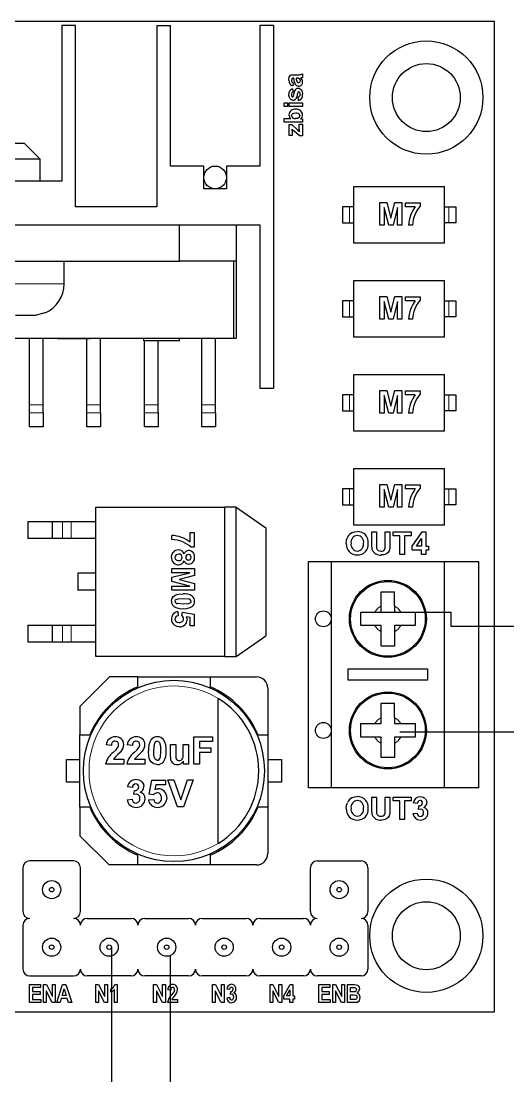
# Model space of a CAD drawing. Header units: millimetres. Extents: x 123.5 to 144.3, y 105.4 to 121.6.
# Drawn here: x 139.568 to 141.289, y 113.625 to 117.35 of the extents above; entities that cross this region are included whole.
import ezdxf

# ---------------------------------------------------------------- set-up
doc = ezdxf.new("R2010")
doc.units = ezdxf.units.MM
doc.linetypes.add('PHANTOM', pattern=[12.7, 6.35, -1.27, 1.27, -1.27, 1.27, -1.27])
doc.layers.add('DESC', color=250, linetype='Continuous')
doc.layers.add('WIRES', color=7, linetype='Continuous')

# ---------------------------------------------------------------- blocks, each defined once
blk = doc.blocks.new('L298N')
at = {"color": 7, "linetype": 'Continuous', "lineweight": 25}
for p, q in [((147.1337, 115.27), (151.4337, 115.27)), ((149.5237, 115.25), (149.5237, 114.564)), ((149.5837, 115.25), (149.5237, 115.25)), ((149.5837, 114.45), (149.5837, 115.25)), ((149.9437, 115.25), (149.9437, 114.45)), ((149.9437, 115.25), (150.0037, 115.25)), ((150.0037, 114.63), (150.0037, 115.25)), ((150.3987, 115.25), (150.3987, 114.63)), ((150.4587, 115.25), (150.3987, 115.25)), ((150.4587, 115.25), (150.4587, 113.65)), ((151.4337, 115.27), (151.4337, 110.895)), ((150.5482, 115.0183), (150.5467, 115.0183)), ((150.552, 115.0034), (150.5482, 115.0183)), ((150.5491, 115.0334), (150.567, 115.0332)), ((150.5582, 115.0183), (150.5613, 115.0183)), ((150.5861, 115.0367), (150.5861, 115.0215)), ((150.5422, 114.9709), (150.5449, 114.9565)), ((150.5458, 114.9978), (150.5433, 114.9839)), ((150.5695, 114.9188), (150.5672, 114.9342)), ((150.5061, 114.8932), (150.5061, 114.9086)), ((150.5061, 114.9086), (150.5203, 114.9086)), ((150.5203, 114.8932), (150.5061, 114.8932)), ((150.5203, 114.9086), (150.5203, 114.8932)), ((150.5281, 114.8932), (150.5281, 114.9086)), ((150.5281, 114.9086), (150.5861, 114.9086)), ((150.5861, 114.8932), (150.5281, 114.8932)), ((150.5861, 114.9086), (150.5861, 114.8932)), ((150.5061, 114.8242), (150.5061, 114.8396)), ((150.5061, 114.8396), (150.5349, 114.8396)), ((150.5861, 114.8242), (150.5061, 114.8242)), ((150.5775, 114.8385), (150.5861, 114.8385)), ((150.5861, 114.8385), (150.5861, 114.8242)), ((150.5281, 114.7649), (150.5281, 114.8128)), ((150.5281, 114.8128), (150.539, 114.8128)), ((150.539, 114.8128), (150.5645, 114.7906)), ((150.5407, 114.7854), (150.5408, 114.7649)), ((150.574, 114.7628), (150.5492, 114.7845)), ((150.5645, 114.7906), (150.5729, 114.7828)), ((150.5726, 114.7907), (150.5726, 114.8145)), ((150.5726, 114.8145), (150.5861, 114.8145)), ((150.5861, 114.8145), (150.5861, 114.7628)), ((149.3587, 114.73), (149.2087, 114.73)), ((149.4287, 114.66), (149.3587, 114.73)), ((150.5408, 114.7649), (150.5281, 114.7649)), ((150.5861, 114.7628), (150.574, 114.7628)), ((149.4287, 114.66), (149.1387, 114.66)), ((149.4287, 114.564), (149.4287, 114.66)), ((150.1512, 114.63), (150.0037, 114.63)), ((150.1512, 114.53), (150.1512, 114.63)), ((150.2512, 114.63), (150.2512, 114.53)), ((150.3987, 114.63), (150.2512, 114.63)), ((149.5237, 114.564), (149.0437, 114.564)), ((150.2512, 114.53), (150.1512, 114.53)), ((150.8137, 114.54), (151.2137, 114.54)), ((150.8137, 114.29), (150.8137, 114.54)), ((151.2137, 114.29), (151.2137, 114.54)), ((149.9437, 114.45), (149.5837, 114.45)), ((150.7637, 114.45), (150.7637, 114.38)), ((150.7937, 114.45), (150.7637, 114.45)), ((150.8137, 114.45), (150.7937, 114.45)), ((150.929, 114.3687), (150.929, 114.4687)), ((150.929, 114.4687), (150.9593, 114.4687)), ((150.9593, 114.4687), (150.9774, 114.4005)), ((150.9774, 114.4005), (150.9951, 114.4687)), ((150.9951, 114.4687), (151.0255, 114.4687)), ((151.0255, 114.4687), (151.0255, 114.3687)), ((151.0414, 114.4674), (151.1069, 114.4674)), ((151.0414, 114.4496), (151.0414, 114.4674)), ((151.085, 114.4496), (151.0414, 114.4496)), ((151.1069, 114.4674), (151.1069, 114.4535)), ((151.2137, 114.45), (151.2337, 114.45)), ((151.2337, 114.45), (151.2637, 114.45)), ((151.2637, 114.45), (151.2637, 114.38)), ((150.9478, 114.4474), (150.9477, 114.3687)), ((150.9675, 114.3687), (150.9478, 114.4474)), ((151.0068, 114.4474), (150.987, 114.3687)), ((151.0068, 114.3687), (151.0068, 114.4474)), ((148.1687, 114.37), (150.3987, 114.37)), ((150.0437, 114.21), (150.0437, 114.37)), ((150.2937, 114.37), (150.2937, 114.21)), ((150.3987, 114.37), (150.3987, 113.65)), ((150.7637, 114.38), (150.7937, 114.38)), ((150.7937, 114.38), (150.8137, 114.38)), ((150.9477, 114.3687), (150.929, 114.3687)), ((150.987, 114.3687), (150.9675, 114.3687)), ((151.0255, 114.3687), (151.0068, 114.3687)), ((151.0733, 114.3687), (151.0548, 114.3687)), ((151.2337, 114.38), (151.2137, 114.38)), ((151.2637, 114.38), (151.2337, 114.38)), ((151.2137, 114.29), (150.8137, 114.29)), ((148.5237, 114.21), (150.0437, 114.21)), ((149.5337, 114.11), (149.5337, 114.21)), ((150.2937, 114.21), (150.0437, 114.21)), ((150.2837, 113.87), (150.2837, 114.21)), ((150.2937, 114.21), (150.2937, 113.87)), ((150.8137, 114.125), (151.2137, 114.125)), ((150.8137, 113.875), (150.8137, 114.125)), ((151.2137, 113.875), (151.2137, 114.125)), ((150.7637, 114.035), (150.7637, 113.965)), ((150.7937, 114.035), (150.7637, 114.035)), ((150.8137, 114.035), (150.7937, 114.035)), ((150.929, 114.0537), (150.9593, 114.0537)), ((150.929, 113.9537), (150.929, 114.0537)), ((150.9478, 114.0324), (150.9477, 113.9537)), ((150.9675, 113.9537), (150.9478, 114.0324)), ((150.9593, 114.0537), (150.9774, 113.9855)), ((150.9774, 113.9855), (150.9951, 114.0537)), ((151.0068, 114.0324), (150.987, 113.9537)), ((150.9951, 114.0537), (151.0255, 114.0537)), ((151.0068, 113.9537), (151.0068, 114.0324)), ((151.0255, 114.0537), (151.0255, 113.9537)), ((151.0414, 114.0346), (151.0414, 114.0524)), ((151.0414, 114.0524), (151.1069, 114.0524)), ((151.085, 114.0346), (151.0414, 114.0346)), ((151.1069, 114.0524), (151.1069, 114.0385)), ((151.2137, 114.035), (151.2337, 114.035)), ((151.2337, 114.035), (151.2637, 114.035)), ((151.2637, 114.035), (151.2637, 113.965)), ((149.388, 113.97), (149.3187, 113.97)), ((150.7637, 113.965), (150.7937, 113.965)), ((150.7937, 113.965), (150.8137, 113.965)), ((150.9477, 113.9537), (150.929, 113.9537)), ((150.987, 113.9537), (150.9675, 113.9537)), ((151.0255, 113.9537), (151.0068, 113.9537)), ((151.0733, 113.9537), (151.0548, 113.9537)), ((151.2337, 113.965), (151.2137, 113.965)), ((151.2637, 113.965), (151.2337, 113.965)), ((148.2837, 113.87), (150.2837, 113.87)), ((149.3576, 113.869), (149.3576, 113.87)), ((149.3621, 113.87), (149.3621, 113.869)), ((149.3807, 113.576), (149.3807, 113.869)), ((149.4407, 113.576), (149.4407, 113.869)), ((149.4702, 113.869), (149.4702, 113.87)), ((149.476, 113.869), (149.476, 113.87)), ((149.5059, 113.87), (149.5059, 113.869)), ((149.5059, 113.869), (149.5411, 113.869)), ((149.5411, 113.869), (149.5411, 113.87)), ((149.5411, 113.869), (149.6151, 113.869)), ((149.6151, 113.869), (149.6151, 113.87)), ((149.6151, 113.869), (149.6487, 113.869)), ((149.6347, 113.576), (149.6347, 113.869)), ((149.6487, 113.869), (149.6487, 113.87)), ((149.6947, 113.576), (149.6947, 113.87)), ((149.8837, 113.87), (149.8837, 113.86)), ((149.8837, 113.86), (150.0437, 113.86)), ((149.8887, 113.576), (149.8887, 113.86)), ((149.9487, 113.576), (149.9487, 113.86)), ((150.0437, 113.86), (150.0437, 113.87)), ((150.1427, 113.576), (150.1427, 113.87)), ((150.2027, 113.576), (150.2027, 113.87)), ((150.2837, 113.87), (150.2937, 113.87)), ((151.2137, 113.875), (150.8137, 113.875)), ((150.8137, 113.46), (150.8137, 113.71)), ((150.8137, 113.71), (151.2137, 113.71)), ((151.2137, 113.46), (151.2137, 113.71)), ((150.3987, 113.65), (150.4587, 113.65)), ((150.7637, 113.62), (150.7637, 113.55)), ((150.7937, 113.62), (150.7637, 113.62)), ((150.8137, 113.62), (150.7937, 113.62)), ((150.929, 113.5387), (150.929, 113.6387)), ((150.929, 113.6387), (150.9593, 113.6387)), ((150.9478, 113.6174), (150.9477, 113.5387)), ((150.9675, 113.5387), (150.9478, 113.6174)), ((150.9593, 113.6387), (150.9774, 113.5705)), ((150.9774, 113.5705), (150.9951, 113.6387)), ((151.0068, 113.6174), (150.987, 113.5387)), ((150.9951, 113.6387), (151.0255, 113.6387)), ((151.0068, 113.5387), (151.0068, 113.6174)), ((151.0255, 113.6387), (151.0255, 113.5387)), ((151.0414, 113.6196), (151.0414, 113.6374)), ((151.0414, 113.6374), (151.1069, 113.6374)), ((151.085, 113.6196), (151.0414, 113.6196)), ((151.1069, 113.6374), (151.1069, 113.6235)), ((151.2137, 113.62), (151.2337, 113.62)), ((151.2337, 113.62), (151.2637, 113.62)), ((151.2637, 113.62), (151.2637, 113.55)), ((149.3807, 113.5405), (149.3807, 113.576)), ((149.4407, 113.5405), (149.4407, 113.576)), ((149.6347, 113.5405), (149.6347, 113.576)), ((149.6947, 113.5405), (149.6947, 113.576)), ((149.8887, 113.5405), (149.8887, 113.576)), ((149.9487, 113.5405), (149.9487, 113.576)), ((150.1427, 113.5405), (150.1427, 113.576)), ((150.2027, 113.5405), (150.2027, 113.576)), ((149.3807, 113.4787), (149.3807, 113.5405)), ((149.4407, 113.5405), (149.4407, 113.4787)), ((149.6347, 113.4787), (149.6347, 113.5405)), ((149.6947, 113.5405), (149.6947, 113.4787)), ((149.8887, 113.4787), (149.8887, 113.5405)), ((149.9487, 113.5405), (149.9487, 113.4787)), ((150.1427, 113.4787), (150.1427, 113.5405)), ((150.2027, 113.5405), (150.2027, 113.4787)), ((150.7637, 113.55), (150.7937, 113.55)), ((150.7937, 113.55), (150.8137, 113.55)), ((150.9477, 113.5387), (150.929, 113.5387)), ((150.987, 113.5387), (150.9675, 113.5387)), ((151.0255, 113.5387), (151.0068, 113.5387)), ((151.0733, 113.5387), (151.0548, 113.5387)), ((151.2337, 113.55), (151.2137, 113.55)), ((151.2637, 113.55), (151.2337, 113.55)), ((149.4407, 113.4787), (149.3807, 113.4787)), ((149.6947, 113.4787), (149.6347, 113.4787)), ((149.9487, 113.4787), (149.8887, 113.4787)), ((150.2027, 113.4787), (150.1427, 113.4787)), ((151.2137, 113.46), (150.8137, 113.46)), ((150.8137, 113.045), (150.8137, 113.295)), ((150.8137, 113.295), (151.2137, 113.295)), ((151.2137, 113.045), (151.2137, 113.295)), ((150.7637, 113.205), (150.7637, 113.135)), ((150.7937, 113.205), (150.7637, 113.205)), ((150.8137, 113.205), (150.7937, 113.205)), ((150.929, 113.2237), (150.9593, 113.2237)), ((150.929, 113.1237), (150.929, 113.2237)), ((150.9478, 113.2024), (150.9477, 113.1237)), ((150.9675, 113.1237), (150.9478, 113.2024)), ((150.9593, 113.2237), (150.9774, 113.1555)), ((150.9774, 113.1555), (150.9951, 113.2237)), ((151.0068, 113.2024), (150.987, 113.1237)), ((150.9951, 113.2237), (151.0255, 113.2237)), ((151.0068, 113.1237), (151.0068, 113.2024)), ((151.0255, 113.2237), (151.0255, 113.1237)), ((151.0414, 113.2224), (151.1069, 113.2224)), ((151.0414, 113.2046), (151.0414, 113.2224)), ((151.085, 113.2046), (151.0414, 113.2046)), ((151.1069, 113.2224), (151.1069, 113.2085)), ((151.2137, 113.205), (151.2337, 113.205)), ((151.2337, 113.205), (151.2637, 113.205)), ((151.2637, 113.205), (151.2637, 113.135)), ((149.6737, 113.125), (150.2437, 113.125)), ((149.6737, 112.465), (149.6737, 113.125)), ((150.2437, 112.465), (150.2437, 113.125)), ((150.2937, 113.125), (150.2437, 113.125)), ((150.2937, 112.465), (150.2937, 113.125)), ((150.2937, 113.125), (150.4251, 113.033)), ((150.7637, 113.135), (150.7937, 113.135)), ((150.7937, 113.135), (150.8137, 113.135)), ((150.9477, 113.1237), (150.929, 113.1237)), ((150.987, 113.1237), (150.9675, 113.1237)), ((151.0255, 113.1237), (151.0068, 113.1237)), ((151.0733, 113.1237), (151.0548, 113.1237)), ((151.2337, 113.135), (151.2137, 113.135)), ((151.2637, 113.135), (151.2337, 113.135)), ((149.3737, 113.0611), (149.3737, 112.9861)), ((149.3737, 113.0611), (149.4803, 113.0611)), ((149.4803, 113.0611), (149.4803, 112.9861)), ((149.4803, 113.0611), (149.5269, 113.0611)), ((149.5269, 113.0611), (149.5644, 113.0611)), ((149.5644, 113.0611), (149.6737, 113.0611)), ((150.0905, 112.9695), (150.0905, 113.0131)), ((150.0905, 113.0131), (150.1084, 113.0131)), ((150.1084, 113.0131), (150.1084, 112.9475)), ((150.4251, 113.033), (150.4251, 112.5571)), ((151.2137, 113.045), (150.8137, 113.045)), ((150.8929, 112.9615), (150.8929, 113.0149)), ((150.8929, 113.0149), (150.9131, 113.0149)), ((150.9131, 113.0149), (150.9131, 112.9607)), ((150.9525, 112.9596), (150.9525, 113.0149)), ((150.9525, 113.0149), (150.9727, 113.0149)), ((150.9727, 113.0149), (150.9727, 112.9624)), ((150.9869, 113.0149), (151.0663, 113.0149)), ((150.9869, 112.998), (150.9869, 113.0149)), ((151.0663, 113.0149), (151.0663, 112.998)), ((151.0718, 112.9517), (151.1151, 113.0153)), ((151.1151, 113.0153), (151.1312, 113.0153)), ((151.1312, 113.0153), (151.1312, 112.9518)), ((149.4803, 112.9861), (149.3737, 112.9861)), ((149.5269, 112.9861), (149.4803, 112.9861)), ((149.5644, 112.9861), (149.5269, 112.9861)), ((149.6737, 112.9861), (149.5644, 112.9861)), ((150.0097, 112.9811), (150.0097, 112.9997)), ((150.8949, 112.9362), (150.8929, 112.9615)), ((151.0165, 112.998), (150.9869, 112.998)), ((151.0165, 112.9149), (151.0165, 112.998)), ((151.0663, 112.998), (151.0367, 112.998)), ((151.0367, 112.998), (151.0367, 112.9149)), ((151.0897, 112.9518), (151.1127, 112.986)), ((151.1127, 112.986), (151.1127, 112.9518)), ((150.1084, 112.9475), (150.0944, 112.9475)), ((151.0367, 112.9149), (151.0165, 112.9149)), ((151.0718, 112.935), (151.0718, 112.9517)), ((151.1127, 112.935), (151.0718, 112.935)), ((151.1127, 112.9518), (151.0897, 112.9518)), ((151.1127, 112.9149), (151.1127, 112.935)), ((151.1312, 112.9149), (151.1127, 112.9149)), ((151.1312, 112.9518), (151.1436, 112.9518)), ((151.1436, 112.935), (151.1312, 112.935)), ((151.1312, 112.935), (151.1312, 112.9149)), ((151.1436, 112.9518), (151.1436, 112.935)), ((150.6137, 111.885), (150.6137, 112.885)), ((150.6137, 112.885), (150.7137, 112.885)), ((150.7137, 112.885), (150.7137, 111.885)), ((150.7137, 112.885), (151.2137, 112.885)), ((151.2137, 112.885), (151.3637, 112.885)), ((151.2137, 111.885), (151.2137, 112.885)), ((151.3637, 112.885), (151.3637, 111.885)), ((149.6737, 112.8325), (149.5937, 112.8325)), ((149.5937, 112.8325), (149.5937, 112.7575)), ((150.0097, 112.835), (150.0097, 112.8537)), ((150.0097, 112.8537), (150.1097, 112.8537)), ((150.0884, 112.8349), (150.0097, 112.835)), ((150.0097, 112.8153), (150.0884, 112.8349)), ((150.1097, 112.8234), (150.0414, 112.8054)), ((150.1097, 112.8537), (150.1097, 112.8234)), ((150.0097, 112.7958), (150.0097, 112.8153)), ((150.0884, 112.7759), (150.0097, 112.7958)), ((150.0097, 112.7573), (150.0097, 112.7759)), ((150.0097, 112.7759), (150.0884, 112.7759)), ((150.0414, 112.8054), (150.1097, 112.7876)), ((150.1097, 112.7876), (150.1097, 112.7573)), ((149.6737, 112.7575), (149.5937, 112.7575)), ((150.1097, 112.7573), (150.0097, 112.7573)), ((150.9337, 112.7513), (150.9937, 112.7513)), ((150.9337, 112.6889), (150.9337, 112.7513)), ((150.9937, 112.6889), (150.9937, 112.7513)), ((150.059, 112.6965), (150.0341, 112.6985)), ((150.059, 112.7214), (150.084, 112.7194)), ((150.9337, 112.6613), (150.9337, 112.6889)), ((150.9937, 112.6889), (150.9937, 112.6613)), ((150.0354, 112.6634), (150.0373, 112.6443)), ((150.0541, 112.6456), (150.0564, 112.6612)), ((150.0564, 112.6612), (150.1084, 112.6513)), ((150.0905, 112.6368), (150.0735, 112.6398)), ((150.0905, 112.6006), (150.0905, 112.6368)), ((150.1084, 112.6513), (150.1084, 112.6006)), ((150.8437, 112.6613), (150.906, 112.6613)), ((150.8437, 112.6013), (150.8437, 112.6613)), ((150.906, 112.6613), (150.9337, 112.6613)), ((150.9937, 112.6613), (151.0214, 112.6613)), ((151.0214, 112.6613), (151.0837, 112.6613)), ((151.0837, 112.6613), (151.0837, 112.6013)), ((149.3737, 112.6039), (149.3737, 112.5289)), ((149.3737, 112.6039), (149.4803, 112.6039)), ((149.4803, 112.6039), (149.4803, 112.5289)), ((149.4803, 112.6039), (149.5269, 112.6039)), ((149.5269, 112.6039), (149.5644, 112.6039)), ((149.5644, 112.6039), (149.6737, 112.6039)), ((150.1084, 112.6006), (150.0905, 112.6006)), ((150.906, 112.6013), (150.8437, 112.6013)), ((150.9337, 112.6013), (150.906, 112.6013)), ((150.9337, 112.5736), (150.9337, 112.6013)), ((150.9937, 112.6013), (150.9937, 112.5736)), ((151.0214, 112.6013), (150.9937, 112.6013)), ((151.0837, 112.6013), (151.0214, 112.6013)), ((150.2937, 112.465), (150.4251, 112.5571)), ((150.9337, 112.5113), (150.9337, 112.5736)), ((150.9937, 112.5736), (150.9937, 112.5113)), ((149.4803, 112.5289), (149.3737, 112.5289)), ((149.5269, 112.5289), (149.4803, 112.5289)), ((149.5644, 112.5289), (149.5269, 112.5289)), ((149.6737, 112.5289), (149.5644, 112.5289)), ((150.9937, 112.5113), (150.9337, 112.5113)), ((150.2437, 112.465), (149.6737, 112.465)), ((150.2437, 112.465), (150.2937, 112.465)), ((150.7887, 112.41), (151.1387, 112.41)), ((150.7887, 112.36), (150.7887, 112.41)), ((151.1387, 112.41), (151.1387, 112.36)), ((149.6037, 112.245), (149.7337, 112.375)), ((149.8587, 112.375), (149.7337, 112.375)), ((149.8587, 112.3317), (149.8587, 112.375)), ((149.8587, 112.375), (150.1787, 112.375)), ((150.1787, 112.375), (150.1787, 112.3317)), ((150.1787, 112.375), (150.3837, 112.375)), ((151.1387, 112.36), (150.7887, 112.36)), ((150.4337, 112.325), (150.4337, 112.1196)), ((150.2137, 111.6397), (150.2137, 112.2803)), ((149.6037, 112.245), (149.6037, 112.1196)), ((150.9337, 112.2588), (150.9937, 112.2588)), ((150.9337, 112.1964), (150.9337, 112.2588)), ((150.9937, 112.1964), (150.9937, 112.2588)), ((150.8437, 112.1688), (150.906, 112.1688)), ((150.8437, 112.1088), (150.8437, 112.1688)), ((150.906, 112.1688), (150.9337, 112.1688)), ((150.9337, 112.1688), (150.9337, 112.1964)), ((150.9937, 112.1964), (150.9937, 112.1688)), ((150.9937, 112.1688), (151.0214, 112.1688)), ((151.0214, 112.1688), (151.0837, 112.1688)), ((151.0837, 112.1688), (151.0837, 112.1088)), ((149.6037, 112.1196), (149.6466, 112.1196)), ((149.6037, 111.7996), (149.6037, 112.1196)), ((149.7427, 112.0726), (149.7197, 112.0749)), ((149.8359, 112.0726), (149.8129, 112.0749)), ((149.9303, 112.0492), (149.9327, 112.0792)), ((150.0039, 112.022), (150.0039, 112.077)), ((150.0039, 112.077), (150.027, 112.077)), ((150.027, 112.077), (150.027, 112.037)), ((150.06, 112.0403), (150.06, 112.077)), ((150.06, 112.077), (150.083, 112.077)), ((150.083, 112.077), (150.083, 111.99)), ((150.1071, 112.11), (150.1895, 112.11)), ((150.1071, 111.99), (150.1071, 112.11)), ((150.1313, 112.0897), (150.1313, 112.0613)), ((150.1895, 112.0897), (150.1313, 112.0897)), ((150.1895, 112.11), (150.1895, 112.0897)), ((150.3907, 112.1196), (150.4337, 112.1196)), ((150.4337, 112.1196), (150.4337, 111.7996)), ((150.906, 112.1088), (150.8437, 112.1088)), ((150.9337, 112.1088), (150.906, 112.1088)), ((150.9337, 112.0811), (150.9337, 112.1088)), ((150.9337, 112.0188), (150.9337, 112.0811)), ((150.9937, 112.1088), (150.9937, 112.0811)), ((151.0214, 112.1088), (150.9937, 112.1088)), ((150.9937, 112.0811), (150.9937, 112.0188)), ((151.0837, 112.1088), (151.0214, 112.1088)), ((149.9601, 112.0492), (149.9577, 112.0192)), ((150.1313, 112.0613), (150.1815, 112.0613)), ((150.1815, 112.041), (150.1313, 112.041)), ((150.1313, 112.041), (150.1313, 111.99)), ((150.1815, 112.0613), (150.1815, 112.041)), ((149.5437, 112.01), (149.6037, 112.01)), ((149.5437, 111.91), (149.5437, 112.01)), ((149.7976, 111.99), (149.717, 111.99)), ((149.7519, 112.0114), (149.7976, 112.0114)), ((149.7976, 112.0114), (149.7976, 111.99)), ((149.8908, 111.99), (149.8102, 111.99)), ((149.8451, 112.0114), (149.8908, 112.0114)), ((149.8908, 112.0114), (149.8908, 111.99)), ((150.0616, 111.99), (150.0616, 112.003)), ((150.083, 111.99), (150.0616, 111.99)), ((150.1313, 111.99), (150.1071, 111.99)), ((150.4337, 112.01), (150.4937, 112.01)), ((150.4937, 112.01), (150.4937, 111.91)), ((150.9937, 112.0188), (150.9337, 112.0188)), ((149.6037, 111.91), (149.5437, 111.91)), ((149.8352, 111.8867), (149.8139, 111.8902)), ((149.9092, 111.8572), (149.921, 111.9196)), ((149.921, 111.9196), (149.982, 111.9196)), ((149.9385, 111.8981), (149.9348, 111.8777)), ((149.982, 111.8981), (149.9385, 111.8981)), ((149.982, 111.9196), (149.982, 111.8981)), ((149.9923, 111.9211), (150.0185, 111.9211)), ((150.0352, 111.8011), (149.9923, 111.9211)), ((150.0185, 111.9211), (150.049, 111.8323)), ((150.049, 111.8323), (150.0784, 111.9211)), ((150.1041, 111.9211), (150.0612, 111.8011)), ((150.0784, 111.9211), (150.1041, 111.9211)), ((150.4937, 111.91), (150.4337, 111.91)), ((149.8418, 111.8553), (149.8444, 111.874)), ((149.8523, 111.857), (149.8418, 111.8553)), ((149.9279, 111.8545), (149.9092, 111.8572)), ((150.7137, 111.885), (150.6137, 111.885)), ((151.2137, 111.885), (150.7137, 111.885)), ((150.8929, 111.7915), (150.8929, 111.8449)), ((150.8929, 111.8449), (150.9131, 111.8449)), ((150.9131, 111.8449), (150.9131, 111.7907)), ((150.9525, 111.7896), (150.9525, 111.8449)), ((150.9525, 111.8449), (150.9727, 111.8449)), ((150.9727, 111.8449), (150.9727, 111.7924)), ((150.9869, 111.828), (150.9869, 111.8449)), ((150.9869, 111.8449), (151.0663, 111.8449)), ((151.0663, 111.8449), (151.0663, 111.828)), ((151.3637, 111.885), (151.2137, 111.885)), ((149.6037, 111.7996), (149.6037, 111.6735)), ((149.6466, 111.7996), (149.6037, 111.7996)), ((149.8122, 111.8331), (149.8344, 111.8358)), ((149.9065, 111.832), (149.9295, 111.8343)), ((150.0612, 111.8011), (150.0352, 111.8011)), ((150.4337, 111.7996), (150.3907, 111.7996)), ((150.4337, 111.7996), (150.4337, 111.595)), ((151.0165, 111.828), (150.9869, 111.828)), ((151.0165, 111.7449), (151.0165, 111.828)), ((151.0663, 111.828), (151.0367, 111.828)), ((151.0367, 111.828), (151.0367, 111.7449)), ((151.0936, 111.8162), (151.0759, 111.8191)), ((151.0991, 111.79), (151.1013, 111.8056)), ((150.8949, 111.7662), (150.8929, 111.7915)), ((151.0744, 111.7715), (151.0929, 111.7738)), ((151.1079, 111.7915), (151.0991, 111.79)), ((151.0367, 111.7449), (151.0165, 111.7449)), ((149.7321, 111.545), (149.6037, 111.6735)), ((149.5757, 111.563), (149.3817, 111.563)), ((149.8587, 111.545), (149.8587, 111.5876)), ((150.1787, 111.5876), (150.1787, 111.545)), ((150.6517, 111.563), (150.8457, 111.563)), ((149.3517, 111.533), (149.3517, 111.339)), ((149.6057, 111.339), (149.6057, 111.533)), ((149.8587, 111.545), (149.7321, 111.545)), ((150.1787, 111.545), (149.8587, 111.545)), ((150.3837, 111.545), (150.1787, 111.545)), ((150.6217, 111.339), (150.6217, 111.533)), ((150.8757, 111.533), (150.8757, 111.339)), ((149.6357, 111.309), (149.8297, 111.309)), ((149.8897, 111.309), (150.0837, 111.309)), ((150.1437, 111.309), (150.3377, 111.309)), ((150.3977, 111.309), (150.5917, 111.309)), ((149.3517, 111.279), (149.3517, 111.085)), ((150.8757, 111.279), (150.8757, 111.085)), ((149.3817, 111.055), (149.5757, 111.055)), ((149.8297, 111.055), (149.6357, 111.055)), ((150.0837, 111.055), (149.8897, 111.055)), ((150.3377, 111.055), (150.1437, 111.055)), ((150.5917, 111.055), (150.3977, 111.055)), ((150.8457, 111.055), (150.6517, 111.055)), ((149.3812, 110.9372), (149.3812, 111.0172)), ((149.3812, 111.0172), (149.4299, 111.0172)), ((149.4299, 111.0037), (149.3944, 111.0037)), ((149.3944, 111.0037), (149.3944, 110.9859)), ((149.4299, 111.0172), (149.4299, 111.0037)), ((149.4424, 110.9372), (149.4424, 111.0172)), ((149.4424, 111.0172), (149.4553, 111.0172)), ((149.4553, 111.0172), (149.4821, 110.9638)), ((149.4821, 110.9638), (149.4821, 111.0172)), ((149.4821, 111.0172), (149.4944, 111.0172)), ((149.4944, 111.0172), (149.4944, 110.9372)), ((149.5017, 110.9372), (149.5272, 111.0172)), ((149.5272, 111.0172), (149.5413, 111.0172)), ((149.5413, 111.0172), (149.5675, 110.9372)), ((149.6732, 110.9371), (149.6732, 111.0171)), ((149.6732, 111.0171), (149.6861, 111.0171)), ((149.6861, 111.0171), (149.7129, 110.9637)), ((149.7129, 110.9637), (149.7129, 111.0171)), ((149.7129, 111.0171), (149.7253, 111.0171)), ((149.7253, 111.0171), (149.7253, 110.9371)), ((149.7585, 111.0174), (149.7686, 111.0174)), ((149.7686, 111.0174), (149.7686, 110.9371)), ((149.929, 110.9371), (149.929, 111.0171)), ((149.929, 111.0171), (149.9419, 111.0171)), ((149.9419, 111.0171), (149.9687, 110.9637)), ((149.9687, 110.9637), (149.9687, 111.0171)), ((149.9687, 111.0171), (149.981, 111.0171)), ((149.981, 111.0171), (149.981, 110.9371)), ((150.1892, 110.9378), (150.1892, 111.0178)), ((150.1892, 111.0178), (150.2021, 111.0178)), ((150.2021, 111.0178), (150.2289, 110.9644)), ((150.2289, 110.9644), (150.2289, 111.0178)), ((150.2289, 111.0178), (150.2413, 111.0178)), ((150.2413, 111.0178), (150.2413, 110.9378)), ((150.4432, 110.9371), (150.4432, 111.0171)), ((150.4432, 111.0171), (150.4561, 111.0171)), ((150.4561, 111.0171), (150.4829, 110.9637)), ((150.4829, 110.9637), (150.4829, 111.0171)), ((150.4829, 111.0171), (150.4953, 111.0171)), ((150.4953, 111.0171), (150.4953, 110.9371)), ((150.5043, 110.9666), (150.5327, 111.0174)), ((150.5327, 111.0174), (150.5433, 111.0174)), ((150.5433, 111.0174), (150.5433, 110.9667)), ((150.659, 110.9372), (150.659, 111.0172)), ((150.659, 111.0172), (150.7077, 111.0172)), ((150.7077, 111.0037), (150.6722, 111.0037)), ((150.6722, 111.0037), (150.6722, 110.9859)), ((150.7077, 111.0172), (150.7077, 111.0037)), ((150.7202, 110.9372), (150.7202, 111.0172)), ((150.7202, 111.0172), (150.7331, 111.0172)), ((150.7331, 111.0172), (150.7599, 110.9638)), ((150.7599, 110.9638), (150.7599, 111.0172)), ((150.7599, 111.0172), (150.7722, 111.0172)), ((150.7722, 111.0172), (150.7722, 110.9372)), ((150.7862, 110.9372), (150.7862, 111.0172)), ((150.7862, 111.0172), (150.8125, 111.0172)), ((150.7994, 111.0039), (150.807, 111.0039)), ((150.7994, 110.9854), (150.7994, 111.0039)), ((149.3944, 110.9859), (149.4274, 110.9859)), ((149.4274, 110.9725), (149.3944, 110.9725)), ((149.3944, 110.9725), (149.3944, 110.9508)), ((149.4274, 110.9859), (149.4274, 110.9725)), ((149.4811, 110.9372), (149.4547, 110.9894)), ((149.4547, 110.9894), (149.4547, 110.9372)), ((149.5253, 110.9689), (149.5342, 110.9986)), ((149.5432, 110.9689), (149.5253, 110.9689)), ((149.5342, 110.9986), (149.5432, 110.9689)), ((149.7119, 110.9371), (149.6856, 110.9893)), ((149.6856, 110.9893), (149.6856, 110.9371)), ((149.7398, 110.9833), (149.7398, 110.9972)), ((149.7561, 110.9371), (149.7561, 110.9949)), ((149.9677, 110.9371), (149.9413, 110.9893)), ((149.9413, 110.9893), (149.9413, 110.9371)), ((150.0046, 110.9922), (149.9921, 110.9937)), ((150.2279, 110.9378), (150.2016, 110.99)), ((150.2016, 110.99), (150.2016, 110.9378)), ((150.252, 110.9589), (150.2642, 110.9608)), ((150.2645, 110.9947), (150.2529, 110.9972)), ((150.2682, 110.9738), (150.2695, 110.9863)), ((150.2739, 110.975), (150.2682, 110.9738)), ((150.4819, 110.9371), (150.4556, 110.9893)), ((150.4556, 110.9893), (150.4556, 110.9371)), ((150.5043, 110.9532), (150.5043, 110.9666)), ((150.5161, 110.9667), (150.5311, 110.994)), ((150.5311, 110.9667), (150.5161, 110.9667)), ((150.5311, 110.994), (150.5311, 110.9667)), ((150.5433, 110.9667), (150.5514, 110.9667)), ((150.5514, 110.9667), (150.5514, 110.9532)), ((150.6722, 110.9859), (150.7052, 110.9859)), ((150.7052, 110.9725), (150.6722, 110.9725)), ((150.6722, 110.9725), (150.6722, 110.9508)), ((150.7052, 110.9859), (150.7052, 110.9725)), ((150.7589, 110.9372), (150.7325, 110.9894)), ((150.7325, 110.9894), (150.7325, 110.9372)), ((150.8082, 110.9854), (150.7994, 110.9854)), ((150.7994, 110.9721), (150.8101, 110.9721)), ((150.7994, 110.9508), (150.7994, 110.9721)), ((149.4311, 110.9372), (149.3812, 110.9372)), ((149.3944, 110.9508), (149.4311, 110.9508)), ((149.4311, 110.9508), (149.4311, 110.9372)), ((149.4547, 110.9372), (149.4424, 110.9372)), ((149.4944, 110.9372), (149.4811, 110.9372)), ((149.5158, 110.9372), (149.5017, 110.9372)), ((149.5213, 110.9554), (149.5158, 110.9372)), ((149.5474, 110.9554), (149.5213, 110.9554)), ((149.5532, 110.9372), (149.5474, 110.9554)), ((149.5675, 110.9372), (149.5532, 110.9372)), ((149.6856, 110.9371), (149.6732, 110.9371)), ((149.7253, 110.9371), (149.7119, 110.9371)), ((149.7686, 110.9371), (149.7561, 110.9371)), ((149.9413, 110.9371), (149.929, 110.9371)), ((149.981, 110.9371), (149.9677, 110.9371)), ((150.0347, 110.9371), (149.9906, 110.9371)), ((150.0097, 110.9513), (150.0347, 110.9513)), ((150.0347, 110.9513), (150.0347, 110.9371)), ((150.2016, 110.9378), (150.1892, 110.9378)), ((150.2413, 110.9378), (150.2279, 110.9378)), ((150.4556, 110.9371), (150.4432, 110.9371)), ((150.4953, 110.9371), (150.4819, 110.9371)), ((150.5311, 110.9532), (150.5043, 110.9532)), ((150.5311, 110.9371), (150.5311, 110.9532)), ((150.5433, 110.9371), (150.5311, 110.9371)), ((150.5514, 110.9532), (150.5433, 110.9532)), ((150.5433, 110.9532), (150.5433, 110.9371)), ((150.7089, 110.9372), (150.659, 110.9372)), ((150.6722, 110.9508), (150.7089, 110.9508)), ((150.7089, 110.9508), (150.7089, 110.9372)), ((150.7325, 110.9372), (150.7202, 110.9372)), ((150.7722, 110.9372), (150.7589, 110.9372)), ((150.8085, 110.9372), (150.7862, 110.9372)), ((150.8117, 110.9508), (150.7994, 110.9508)), ((151.4337, 110.895), (147.1337, 110.895))]:
    blk.add_line(p, q, dxfattribs=at)
at = {"color": 8, "linetype": 'PHANTOM', "lineweight": 18}
for p, q in [((150.7937, 114.38), (150.7937, 114.45)), ((151.2337, 114.38), (151.2337, 114.45)), ((149.2837, 114.11), (149.5337, 114.11)), ((150.7937, 113.965), (150.7937, 114.035)), ((151.2337, 113.965), (151.2337, 114.035)), ((149.4161, 113.869), (149.4161, 113.87)), ((150.7937, 113.55), (150.7937, 113.62)), ((151.2337, 113.55), (151.2337, 113.62)), ((149.3807, 113.576), (149.4407, 113.576)), ((149.6347, 113.576), (149.6947, 113.576)), ((149.8887, 113.576), (149.9487, 113.576)), ((150.1427, 113.576), (150.2027, 113.576)), ((149.4407, 113.5405), (149.3807, 113.5405)), ((149.6947, 113.5405), (149.6347, 113.5405)), ((149.9487, 113.5405), (149.8887, 113.5405)), ((150.2027, 113.5405), (150.1427, 113.5405)), ((150.7937, 113.135), (150.7937, 113.205)), ((151.2337, 113.135), (151.2337, 113.205)), ((149.5269, 113.0611), (149.5269, 112.9861)), ((149.5644, 113.0611), (149.5644, 112.9861)), ((149.5269, 112.6039), (149.5269, 112.5289)), ((149.5644, 112.6039), (149.5644, 112.5289))]:
    blk.add_line(p, q, dxfattribs=at)
at = {"color": 7, "linetype": 'Continuous', "lineweight": 25, "flags": 128}
for points in [[(150.5268, 115.009), (150.5269, 115.013), (150.5285, 115.0224), (150.531, 115.0274), (150.5342, 115.0306), (150.5384, 115.0325), (150.5491, 115.0334)], [(150.5467, 115.0183), (150.5427, 115.0177), (150.541, 115.0167), (150.5398, 115.0153), (150.5389, 115.0128), (150.5385, 115.0079)], [(150.5688, 115.0177), (150.5715, 115.0164), (150.5738, 115.014)], [(150.5738, 115.014), (150.5759, 115.0102), (150.5766, 115.0062)], [(150.5454, 114.9367), (150.5464, 114.9389), (150.5494, 114.9497), (150.552, 114.9591), (150.5566, 114.9681)], [(150.5702, 114.9823), (150.5662, 114.9827), (150.5613, 114.9847), (150.5574, 114.9882), (150.5545, 114.9937), (150.552, 115.0034)], [(150.5446, 114.9209), (150.5406, 114.9214), (150.5359, 114.9234), (150.532, 114.9268), (150.5289, 114.9321), (150.5269, 114.9413), (150.5268, 114.9453)], [(150.5651, 114.9513), (150.5612, 114.9362), (150.5576, 114.9278)], [(150.5763, 114.9465), (150.5757, 114.9518), (150.5741, 114.9555)], [(150.5385, 114.8523), (150.5392, 114.8563), (150.5412, 114.8598), (150.544, 114.8623), (150.5487, 114.8642), (150.5572, 114.8651)], [(150.5691, 114.8423), (150.5636, 114.8402), (150.5558, 114.8395)], [(150.5572, 114.8651), (150.5612, 114.8649), (150.5679, 114.8633), (150.5715, 114.861), (150.5742, 114.8575), (150.5752, 114.8537), (150.5752, 114.8529)], [(149.4487, 113.9829), (149.4056, 113.971), (149.388, 113.97)], [(150.8071, 113.0126), (150.8172, 113.0156), (150.8287, 113.0166)], [(150.7803, 112.9643), (150.7814, 112.9783), (150.7849, 112.9899)], [(150.9131, 112.9607), (150.9133, 112.9501), (150.9139, 112.944)], [(150.9334, 112.9304), (150.9374, 112.9307), (150.9435, 112.9323), (150.9475, 112.935), (150.9504, 112.9389), (150.9517, 112.9435), (150.9525, 112.9596)], [(150.9727, 112.9624), (150.9727, 112.9584), (150.9719, 112.9424), (150.9692, 112.9312), (150.9644, 112.9238), (150.9575, 112.9184), (150.9464, 112.9143), (150.934, 112.9132)], [(150.0079, 112.9022), (150.0097, 112.9147), (150.0151, 112.925)], [(150.008, 112.7089), (150.0082, 112.7129), (150.0109, 112.7224), (150.0167, 112.7303), (150.0245, 112.7358), (150.0318, 112.7384), (150.0393, 112.74), (150.0592, 112.7414)], [(150.0239, 112.7089), (150.0245, 112.7124), (150.0263, 112.7154), (150.0288, 112.7172), (150.0371, 112.7201), (150.059, 112.7214)], [(150.0941, 112.7089), (150.0935, 112.7056), (150.0918, 112.7026), (150.0893, 112.7007), (150.0811, 112.6979), (150.059, 112.6965)], [(150.0735, 112.6398), (150.0759, 112.6333), (150.0767, 112.6267)], [(150.0433, 112.5961), (150.0316, 112.5979), (150.0213, 112.6033)], [(150.0233, 112.6302), (150.0239, 112.6262), (150.0258, 112.6226), (150.0287, 112.6196), (150.0331, 112.6173), (150.0413, 112.6159), (150.043, 112.6159)], [(149.7698, 112.0613), (149.7733, 112.0684), (149.7745, 112.0754)], [(149.863, 112.0613), (149.8665, 112.0684), (149.8677, 112.0754)], [(149.9452, 112.0913), (149.9492, 112.0906), (149.9527, 112.0886), (149.9551, 112.0856), (149.9585, 112.0759), (149.9596, 112.0656), (149.9601, 112.0492)], [(149.7507, 112.0417), (149.7633, 112.0538), (149.7698, 112.0613)], [(149.7855, 112.0463), (149.7829, 112.0433), (149.7715, 112.032), (149.7656, 112.0266), (149.7598, 112.0211), (149.7519, 112.0114)], [(149.8439, 112.0417), (149.8565, 112.0538), (149.863, 112.0613)], [(149.8787, 112.0463), (149.8761, 112.0433), (149.8647, 112.032), (149.8588, 112.0266), (149.853, 112.0211), (149.8451, 112.0114)], [(149.9452, 111.988), (149.9412, 111.9882), (149.9294, 111.9913), (149.9194, 111.9985), (149.9129, 112.008), (149.9097, 112.0168), (149.9078, 112.0259), (149.9062, 112.0494)], [(149.9452, 112.0071), (149.9412, 112.0078), (149.9377, 112.0098), (149.9353, 112.0128), (149.9319, 112.0224), (149.9307, 112.0326), (149.9303, 112.0492)], [(150.027, 112.037), (150.027, 112.033), (150.0277, 112.017), (150.029, 112.0127), (150.0317, 112.009), (150.0351, 112.0068), (150.039, 112.0058), (150.0413, 112.0056)], [(150.0413, 112.0056), (150.0453, 112.006), (150.0508, 112.0082), (150.0553, 112.0119), (150.058, 112.0162), (150.0593, 112.0224), (150.06, 112.0403)], [(149.8781, 111.9108), (149.8845, 111.9014), (149.8866, 111.8909)], [(149.9348, 111.8777), (149.9426, 111.8806), (149.9506, 111.8815)], [(150.8071, 111.8426), (150.8172, 111.8456), (150.8287, 111.8466)], [(149.9873, 111.8415), (149.9851, 111.8275), (149.9787, 111.815)], [(150.7803, 111.7943), (150.7814, 111.8083), (150.7849, 111.8199)], [(151.1294, 111.8363), (151.1346, 111.8285), (151.1364, 111.8197)], [(150.9131, 111.7907), (150.9133, 111.7801), (150.9139, 111.774)], [(150.9334, 111.7604), (150.9374, 111.7607), (150.9435, 111.7623), (150.9475, 111.765), (150.9504, 111.7689), (150.9517, 111.7735), (150.9525, 111.7896)], [(150.9727, 111.7924), (150.9727, 111.7884), (150.9719, 111.7724), (150.9692, 111.7612), (150.9644, 111.7538), (150.9575, 111.7484), (150.9464, 111.7443), (150.934, 111.7432)], [(150.0136, 111.0046), (150.0116, 111.0045), (150.0099, 111.0039), (150.0084, 111.0029), (150.0072, 111.0015), (150.0054, 110.9976), (150.0046, 110.9922)], [(150.807, 111.0039), (150.811, 111.0039), (150.8181, 111.0036), (150.8205, 111.0031), (150.8223, 111.002), (150.8239, 110.9999), (150.8248, 110.9974), (150.825, 110.9949)], [(150.8125, 111.0172), (150.8165, 111.0172), (150.8242, 111.0163), (150.829, 111.0145), (150.833, 111.0112), (150.8366, 111.0051), (150.8379, 110.9982), (150.838, 110.9971)], [(149.7561, 110.9949), (149.7485, 110.9881), (149.7398, 110.9833)], [(150.009, 110.9715), (150.0157, 110.9795), (150.0193, 110.9843)], [(150.0193, 110.9843), (150.0214, 110.9892), (150.0221, 110.994)], [(150.2642, 110.9608), (150.2649, 110.9568), (150.2665, 110.9531), (150.2687, 110.9508), (150.271, 110.9495), (150.2735, 110.9492)], [(150.2735, 110.9492), (150.2761, 110.9496), (150.2783, 110.9509), (150.2806, 110.9535), (150.2822, 110.9575), (150.2828, 110.9625)], [(150.2828, 110.9625), (150.2824, 110.9665), (150.281, 110.9703), (150.279, 110.9729), (150.2768, 110.9744), (150.2743, 110.975), (150.2739, 110.975)], [(150.8179, 110.9857), (150.8145, 110.9855), (150.8082, 110.9854)], [(150.8101, 110.9721), (150.8141, 110.972), (150.8221, 110.9709), (150.8246, 110.9692), (150.8264, 110.9667), (150.8273, 110.9638), (150.8275, 110.9612)], [(150.8275, 110.9612), (150.827, 110.9572), (150.8256, 110.9544), (150.8237, 110.9525), (150.8216, 110.9515), (150.8144, 110.9508), (150.8117, 110.9508)], [(150.827, 110.9382), (150.8204, 110.9375), (150.8085, 110.9372)]]:
    blk.add_lwpolyline(points, dxfattribs=at)
at = {"color": 8, "linetype": 'PHANTOM', "lineweight": 18, "flags": 128}
for points in [[(150.9337, 112.6889), (150.9177, 112.6773), (150.906, 112.6613)], [(151.0214, 112.6613), (151.0097, 112.6773), (150.9937, 112.6889)], [(150.906, 112.6013), (150.9177, 112.5853), (150.9337, 112.5736)], [(150.9937, 112.5736), (151.0097, 112.5853), (151.0214, 112.6013)], [(150.9337, 112.1964), (150.9177, 112.1848), (150.906, 112.1688)], [(151.0214, 112.1688), (151.0097, 112.1848), (150.9937, 112.1964)], [(150.906, 112.1088), (150.9177, 112.0928), (150.9337, 112.0811)], [(150.9937, 112.0811), (151.0097, 112.0928), (151.0214, 112.1088)]]:
    blk.add_lwpolyline(points, dxfattribs=at)
at = {"color": 7, "linetype": 'Continuous', "lineweight": 25}
for centre, radius in [((151.1337, 114.9325), 0.25), ((151.1337, 114.9325), 0.15), ((150.2012, 114.58), 0.05), ((150.9637, 112.6313), 0.17), ((150.9637, 112.6313), 0.165), ((150.6787, 112.6313), 0.035), ((150.0187, 111.96), 0.4), ((150.9637, 112.1388), 0.17), ((150.9637, 112.1388), 0.165), ((150.6787, 112.1388), 0.035), ((149.4787, 111.436), 0.04), ((150.7487, 111.436), 0.04), ((151.1337, 111.2325), 0.25), ((149.4787, 111.436), 0.01), ((150.7487, 111.436), 0.01), ((151.1337, 111.2325), 0.15), ((149.4787, 111.182), 0.04), ((149.4787, 111.182), 0.01), ((149.7327, 111.182), 0.04), ((149.7327, 111.182), 0.01), ((149.9867, 111.182), 0.04), ((149.9867, 111.182), 0.01), ((150.2407, 111.182), 0.04), ((150.2407, 111.182), 0.01), ((150.4947, 111.182), 0.04), ((150.4947, 111.182), 0.01), ((150.7487, 111.182), 0.04), ((150.7487, 111.182), 0.01)]:
    blk.add_circle(centre, radius, dxfattribs=at)
for centre, radius, start, end in [((150.5496, 115.006), 0.023, 172.5193, 253.9575), ((150.6694, 115.0402), 0.1134, 191.1397, 200.4377), ((150.5627, 114.9895), 0.0289, 77.8628, 92.8413), ((150.5697, 115.0723), 0.0392, 266.0734, 294.6332), ((150.5856, 115.0033), 0.0172, 103.5211, 109.8773), ((150.5618, 115.0013), 0.0255, 0.5975, 45.4699), ((150.567, 115.0725), 0.0544, 285.4726, 290.4657), ((150.5499, 114.9489), 0.0233, 109.23, 188.8425), ((150.5479, 115.007), 0.00944, 174.3488, 256.9222), ((150.5671, 114.959), 0.014, 86.5725, 139.2317), ((150.5687, 115.0041), 0.00649, 212.6643, 269.6647), ((150.5646, 114.9501), 0.023, 351.0627, 81.6517), ((150.5685, 115.0057), 0.00806, 270.8123, 3.4299), ((150.5698, 114.9999), 0.0176, 271.3249, 5.3855), ((150.5475, 114.9471), 0.00974, 105.5306, 189.0313), ((150.5542, 114.9443), 0.0164, 175.6962, 206.7674), ((150.5426, 114.9388), 0.00356, 210.2426, 270.5099), ((150.5426, 114.9386), 0.0034, 271.5326, 326.5766), ((150.545, 114.9359), 0.015, 268.6385, 327.2549), ((150.5775, 114.9494), 0.0125, 145.884, 171.2205), ((150.5699, 114.9535), 0.00399, 88.3481, 133.5634), ((150.5646, 114.9455), 0.0117, 282.5104, 4.933), ((150.5616, 114.9435), 0.026, 287.7585, 6.6819), ((150.5701, 114.9526), 0.00491, 36.1272, 91.4288), ((150.553, 114.8548), 0.0263, 82.3641, 176.5725), ((150.5603, 114.8539), 0.0272, 5.6524, 98.1132), ((150.5486, 114.8565), 0.0218, 180.3989, 230.8831), ((150.5531, 114.8538), 0.0146, 186.1722, 280.8667), ((150.5629, 114.8529), 0.0123, 300.385, 359.8419), ((150.5648, 114.8571), 0.0225, 304.3142, 358.7627), ((150.3089, 114.7828), 0.2318, 0.6273, 2.3614), ((150.6947, 114.9521), 0.2219, 226.0106, 229.0417), ((150.8226, 114.7964), 0.2501, 181.2938, 183.1114), ((151.194, 114.3628), 0.1393, 141.4836, 177.582), ((151.2014, 114.367), 0.1281, 137.5156, 179.2196), ((149.3937, 114.11), 0.14, 293.4643, 0), ((151.194, 113.9478), 0.1393, 141.4836, 177.582), ((151.2014, 113.952), 0.1281, 137.5156, 179.2196), ((151.194, 113.5328), 0.1393, 141.4836, 177.582), ((151.2014, 113.537), 0.1281, 137.5156, 179.2196), ((151.194, 113.1178), 0.1393, 141.4836, 177.582), ((151.2014, 113.122), 0.1281, 137.5156, 179.2196), ((150.8259, 112.972), 0.0448, 114.7779, 156.3874), ((150.83, 112.9691), 0.0475, 354.7879, 91.5617), ((150.0038, 112.8605), 0.1393, 51.4836, 87.582), ((150.0079, 112.8531), 0.1281, 47.5156, 89.2196), ((150.8278, 112.9608), 0.0476, 175.8052, 271.3918), ((150.8307, 112.9604), 0.03, 171.1321, 266.5875), ((150.8308, 112.9693), 0.0301, 93.6735, 188.3591), ((150.8276, 112.97), 0.0294, 350.5384, 87.3405), ((150.8265, 112.9607), 0.0303, 274.5717, 8.5391), ((150.8304, 112.9603), 0.0471, 268.2204, 5.3622), ((150.0372, 112.9076), 0.0281, 87.869, 141.8962), ((150.0385, 112.9016), 0.0152, 84.1131, 176.3129), ((150.0388, 112.909), 0.0267, 22.0616, 91.276), ((150.0414, 112.9028), 0.0141, 0.3099, 95.3407), ((150.0841, 112.9114), 0.0218, 89.4209, 159.5063), ((150.0821, 112.9038), 0.0113, 85.8978, 183.0109), ((150.0834, 112.9036), 0.0114, 356.5145, 92.3942), ((150.0832, 112.9062), 0.027, 353.4566, 87.7938), ((150.9288, 112.949), 0.0362, 200.6898, 278.34), ((150.9315, 112.9484), 0.0181, 194.1813, 276.1959), ((150.0386, 112.9006), 0.0307, 177.0289, 270.9079), ((150.0379, 112.9034), 0.0146, 182.8888, 278.0191), ((150.0393, 112.8958), 0.0259, 269.5392, 339.8696), ((150.0412, 112.9031), 0.0142, 264.6741, 359.1138), ((150.0841, 112.8952), 0.022, 201.9664, 270.556), ((150.0822, 112.9025), 0.0114, 176.8518, 273.8688), ((150.0835, 112.9024), 0.0113, 267.1865, 2.8135), ((150.0831, 112.9002), 0.0271, 272.5349, 6.2147), ((150.0659, 112.6803), 0.0615, 56.5354, 96.2537), ((150.0826, 112.7102), 0.0275, 357.3889, 51.1789), ((150.0354, 112.7077), 0.0275, 177.3889, 231.1789), ((150.0522, 112.7379), 0.0618, 236.595, 276.292), ((150.035, 112.7096), 0.0111, 183.1887, 265.1137), ((150.0658, 112.7376), 0.0615, 263.5889, 303.3701), ((150.083, 112.7083), 0.0111, 3.1887, 85.1137), ((150.0826, 112.7078), 0.0275, 308.4726, 2.4658), ((150.0393, 112.6323), 0.0314, 97.2959, 183.3799), ((150.038, 112.6297), 0.0147, 92.4445, 177.866), ((150.0423, 112.6305), 0.0192, 0.8381, 51.8185), ((150.04, 112.6293), 0.0321, 177.9514, 234.144), ((150.0454, 112.6317), 0.016, 261.1571, 356.8521), ((150.0454, 112.6274), 0.0313, 266.1296, 358.8202), ((150.3837, 112.325), 0.05, 0, 90), ((150.0187, 111.9596), 0.405, 113.2698, 156.7302), ((150.0187, 111.9596), 0.405, 23.2698, 66.7302), ((150.0187, 111.96), 0.375, 301.3323, 58.6677), ((149.7575, 112.0726), 0.0379, 86.9754, 176.6342), ((149.759, 112.0748), 0.0165, 90.298, 187.7669), ((149.7597, 112.0764), 0.0149, 356.0175, 92.6501), ((149.7627, 112.0757), 0.0349, 2.298, 95.1743), ((149.7506, 112.0778), 0.0469, 317.9607, 359.1438), ((149.8507, 112.0726), 0.0379, 86.9754, 176.6342), ((149.8523, 112.0748), 0.0165, 90.298, 187.7669), ((149.8529, 112.0764), 0.0149, 356.0175, 92.6501), ((149.8559, 112.0757), 0.0349, 2.298, 95.1743), ((149.8438, 112.0778), 0.0469, 317.9607, 359.1438), ((149.9796, 112.0575), 0.0738, 146.5354, 186.2537), ((149.9437, 112.0775), 0.0329, 87.3889, 141.1789), ((149.946, 112.0779), 0.0135, 93.679, 174.6235), ((149.9466, 112.0775), 0.033, 38.4726, 92.4658), ((149.9108, 112.0574), 0.0738, 353.5889, 33.3701), ((149.7999, 111.9727), 0.0847, 125.4902, 168.2129), ((149.8931, 111.9727), 0.0847, 125.4902, 168.2129), ((149.9105, 112.041), 0.0741, 326.595, 6.292), ((149.9443, 112.0205), 0.0135, 273.679, 354.6235), ((149.9467, 112.0209), 0.0329, 267.3889, 321.1789), ((150.0322, 112.0168), 0.0288, 169.6808, 271.1647), ((150.033, 112.0229), 0.0348, 269.6081, 325.1115), ((149.85, 111.8852), 0.0364, 88.4405, 172.0829), ((149.8509, 111.8869), 0.0158, 92.2145, 180.8092), ((149.8472, 111.8901), 0.0163, 260.161, 357.7578), ((149.851, 111.8902), 0.0125, 356.9053, 93.0947), ((149.8527, 111.8863), 0.0353, 43.8721, 92.7914), ((149.858, 111.892), 0.0286, 293.2172, 357.7834), ((149.8514, 111.8401), 0.017, 353.6421, 86.7308), ((149.8638, 111.8381), 0.0281, 358.0483, 78.6867), ((149.946, 111.8402), 0.023, 90.8381, 141.8185), ((149.9445, 111.844), 0.0193, 351.4226, 86.5866), ((149.9497, 111.8439), 0.0376, 356.2665, 88.6833), ((150.8259, 111.802), 0.0448, 114.7779, 156.3874), ((150.83, 111.7991), 0.0475, 354.7879, 91.5617), ((151.1059, 111.815), 0.0303, 88.3621, 172.1614), ((151.1082, 111.8159), 0.0294, 43.8721, 92.7914), ((150.0187, 111.9596), 0.405, 203.2698, 246.7302), ((149.8502, 111.8374), 0.0383, 186.4474, 272.1096), ((149.8522, 111.836), 0.0178, 180.7768, 267.4045), ((149.8502, 111.8364), 0.0182, 273.9589, 5.7099), ((149.8532, 111.8378), 0.0387, 267.7117, 359.0763), ((149.9439, 111.8368), 0.0377, 187.3621, 273.3137), ((149.9471, 111.8351), 0.0176, 182.6055, 267.7051), ((149.9475, 111.8376), 0.0385, 267.9514, 324.144), ((149.9436, 111.8376), 0.0203, 277.7985, 10.0412), ((150.0187, 111.9596), 0.405, 293.2698, 336.7302), ((150.8308, 111.7993), 0.0301, 93.6735, 188.3591), ((150.8276, 111.8), 0.0294, 350.5384, 87.3405), ((150.8265, 111.7907), 0.0303, 274.5717, 8.5391), ((151.107, 111.8161), 0.0134, 93.307, 179.7167), ((151.1036, 111.819), 0.0136, 259.8798, 358.0391), ((151.1068, 111.8191), 0.0104, 356.8806, 93.1194), ((151.1126, 111.8206), 0.0238, 293.2172, 357.7834), ((151.1173, 111.7757), 0.0235, 358.1352, 78.5997), ((150.8278, 111.7908), 0.0476, 175.8052, 271.3918), ((150.8307, 111.7904), 0.03, 171.1321, 266.5875), ((150.8304, 111.7903), 0.0471, 268.2204, 5.3622), ((150.9288, 111.779), 0.0362, 200.6898, 278.34), ((150.9315, 111.7784), 0.0181, 194.1813, 276.1959), ((151.1059, 111.7748), 0.0316, 186.0277, 272.5293), ((151.1077, 111.7739), 0.0148, 180.5698, 267.6114), ((151.1064, 111.774), 0.0148, 272.6885, 6.9803), ((151.1086, 111.7754), 0.0323, 267.7174, 359.0706), ((151.1072, 111.7774), 0.0141, 353.2761, 87.0968), ((149.3817, 111.533), 0.03, 90, 180), ((149.5757, 111.533), 0.03, 0, 90), ((150.3837, 111.595), 0.05, 270, 0), ((150.6517, 111.533), 0.03, 90, 180), ((150.8457, 111.533), 0.03, 0, 90), ((149.3817, 111.339), 0.03, 180, 270), ((149.5757, 111.339), 0.03, 270, 0), ((150.6517, 111.339), 0.03, 180, 270), ((150.8457, 111.339), 0.03, 270, 0), ((149.3817, 111.279), 0.03, 90, 180), ((149.5757, 111.279), 0.03, 0, 90), ((149.6357, 111.279), 0.03, 90, 180), ((149.8297, 111.279), 0.03, 0, 90), ((149.8897, 111.279), 0.03, 90, 180), ((150.0837, 111.279), 0.03, 0, 90), ((150.1437, 111.279), 0.03, 90, 180), ((150.3377, 111.279), 0.03, 0, 90), ((150.3977, 111.279), 0.03, 90, 180), ((150.5917, 111.279), 0.03, 0, 90), ((150.6517, 111.279), 0.03, 90, 180), ((150.8457, 111.279), 0.03, 0, 90), ((149.3817, 111.085), 0.03, 180, 270), ((149.5757, 111.085), 0.03, 270, 0), ((149.6357, 111.085), 0.03, 180, 270), ((149.8297, 111.085), 0.03, 270, 0), ((149.8897, 111.085), 0.03, 180, 270), ((150.0837, 111.085), 0.03, 270, 0), ((150.1437, 111.085), 0.03, 180, 270), ((150.3377, 111.085), 0.03, 270, 0), ((150.3977, 111.085), 0.03, 180, 270), ((150.5917, 111.085), 0.03, 270, 0), ((150.6517, 111.085), 0.03, 180, 270), ((150.8457, 111.085), 0.03, 270, 0), ((149.7265, 111.0283), 0.0338, 293.2666, 341.1528), ((150.0145, 110.9949), 0.0224, 91.6354, 183.0841), ((150.0132, 110.9956), 0.00901, 349.7555, 87.5641), ((150.014, 110.9967), 0.0207, 356.1018, 90.3965), ((150.2742, 110.9968), 0.0213, 92.66, 178.9002), ((150.2742, 110.9958), 0.00981, 98.589, 185.9846), ((150.2726, 110.9979), 0.0076, 350.5065, 88.4667), ((150.2729, 110.9983), 0.0198, 357.9294, 89.2153), ((150.0439, 110.9308), 0.0537, 130.5637, 173.1944), ((150.0707, 110.915), 0.0709, 135.6204, 149.1904), ((149.9877, 110.999), 0.0471, 313.2055, 355.5427), ((150.2743, 110.9587), 0.0223, 179.4222, 268.1469), ((150.2704, 110.9964), 0.0101, 264.8642, 312.5593), ((150.2721, 110.96), 0.0236, 273.614, 4.2143), ((150.2701, 110.9959), 0.00999, 315.7758, 4.0337), ((150.2732, 110.9975), 0.0195, 300.9868, 0.0754), ((150.2771, 110.9632), 0.0186, 355.4815, 70.7641), ((150.8167, 110.994), 0.00843, 278.2941, 5.6328), ((150.8199, 110.9583), 0.0213, 289.3018, 5.6518), ((150.8187, 110.9962), 0.0193, 301.3704, 2.5703), ((150.8216, 110.9615), 0.0196, 356.851, 68.5447)]:
    blk.add_arc(centre, radius, start, end, dxfattribs=at)
at = {"color": 8, "linetype": 'PHANTOM', "lineweight": 18}
blk.add_arc((150.0187, 111.96), 0.375, 58.6677, 301.3323, dxfattribs=at)

msp = doc.modelspace()

# ---------------------------------------------------------------- linework, layer by layer
at = {"layer": 'WIRES'}
for p, q in [((140.7995, 115.2634), (141.0875, 115.2634)), ((141.0875, 115.2634), (141.0875, 115.2134)), ((141.0875, 115.2134), (141.5754, 115.2134)), ((141.3667, 114.8388), (140.907, 114.8388)), ((139.8874, 114.0785), (139.8874, 113.2486)), ((140.0946, 114.0503), (140.0946, 113.0507))]:
    msp.add_line(p, q, dxfattribs=at)

# ---------------------------------------------------------------- block references
at = {"layer": 'DESC', "xscale": 0.8, "yscale": 0.8, "zscale": 0.8}
msp.add_blockref('L298N', (20.0934, 25.1344), dxfattribs=at)

doc.saveas('drawing.dxf')
